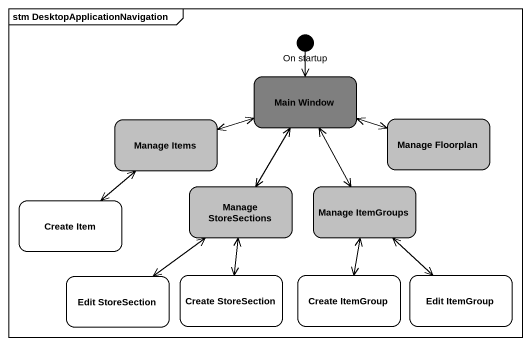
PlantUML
@startuml
mainframe stm DesktopApplicationNavigation
hide empty description
state "On startup" as On_startup <<start>>
state "Main Window" as Main_Window #7F7F7F
state "Manage Items" as Manage_Items #C0C0C0
state "Manage Floorplan" as Manage_Floorplan #C0C0C0
state "Create Item" as Create_Item #FFFFFF
state "Manage StoreSections" as Manage_StoreSections #C0C0C0
state "Manage ItemGroups" as Manage_ItemGroups #C0C0C0
state "Edit StoreSection" as Edit_StoreSection #FFFFFF
state "Create StoreSection" as Create_StoreSection #FFFFFF
state "Create ItemGroup" as Create_ItemGroup #FFFFFF
state "Edit ItemGroup" as Edit_ItemGroup #FFFFFF
On_startup --> Main_Window
Main_Window -left-> Manage_Items
Main_Window -right-> Manage_Floorplan
Main_Window --> Manage_StoreSections
Main_Window --> Manage_ItemGroups
Manage_Items -right-> Main_Window
Manage_Items --> Create_Item
Manage_Floorplan -left-> Main_Window
Create_Item -up-> Manage_Items
Manage_StoreSections -up-> Main_Window
Manage_StoreSections --> Edit_StoreSection
Manage_StoreSections --> Create_StoreSection
Manage_ItemGroups -up-> Main_Window
Manage_ItemGroups --> Create_ItemGroup
Manage_ItemGroups --> Edit_ItemGroup
Edit_StoreSection -up-> Manage_StoreSections
Create_StoreSection -up-> Manage_StoreSections
Create_ItemGroup -up-> Manage_ItemGroups
Edit_ItemGroup -up-> Manage_ItemGroups
@enduml
